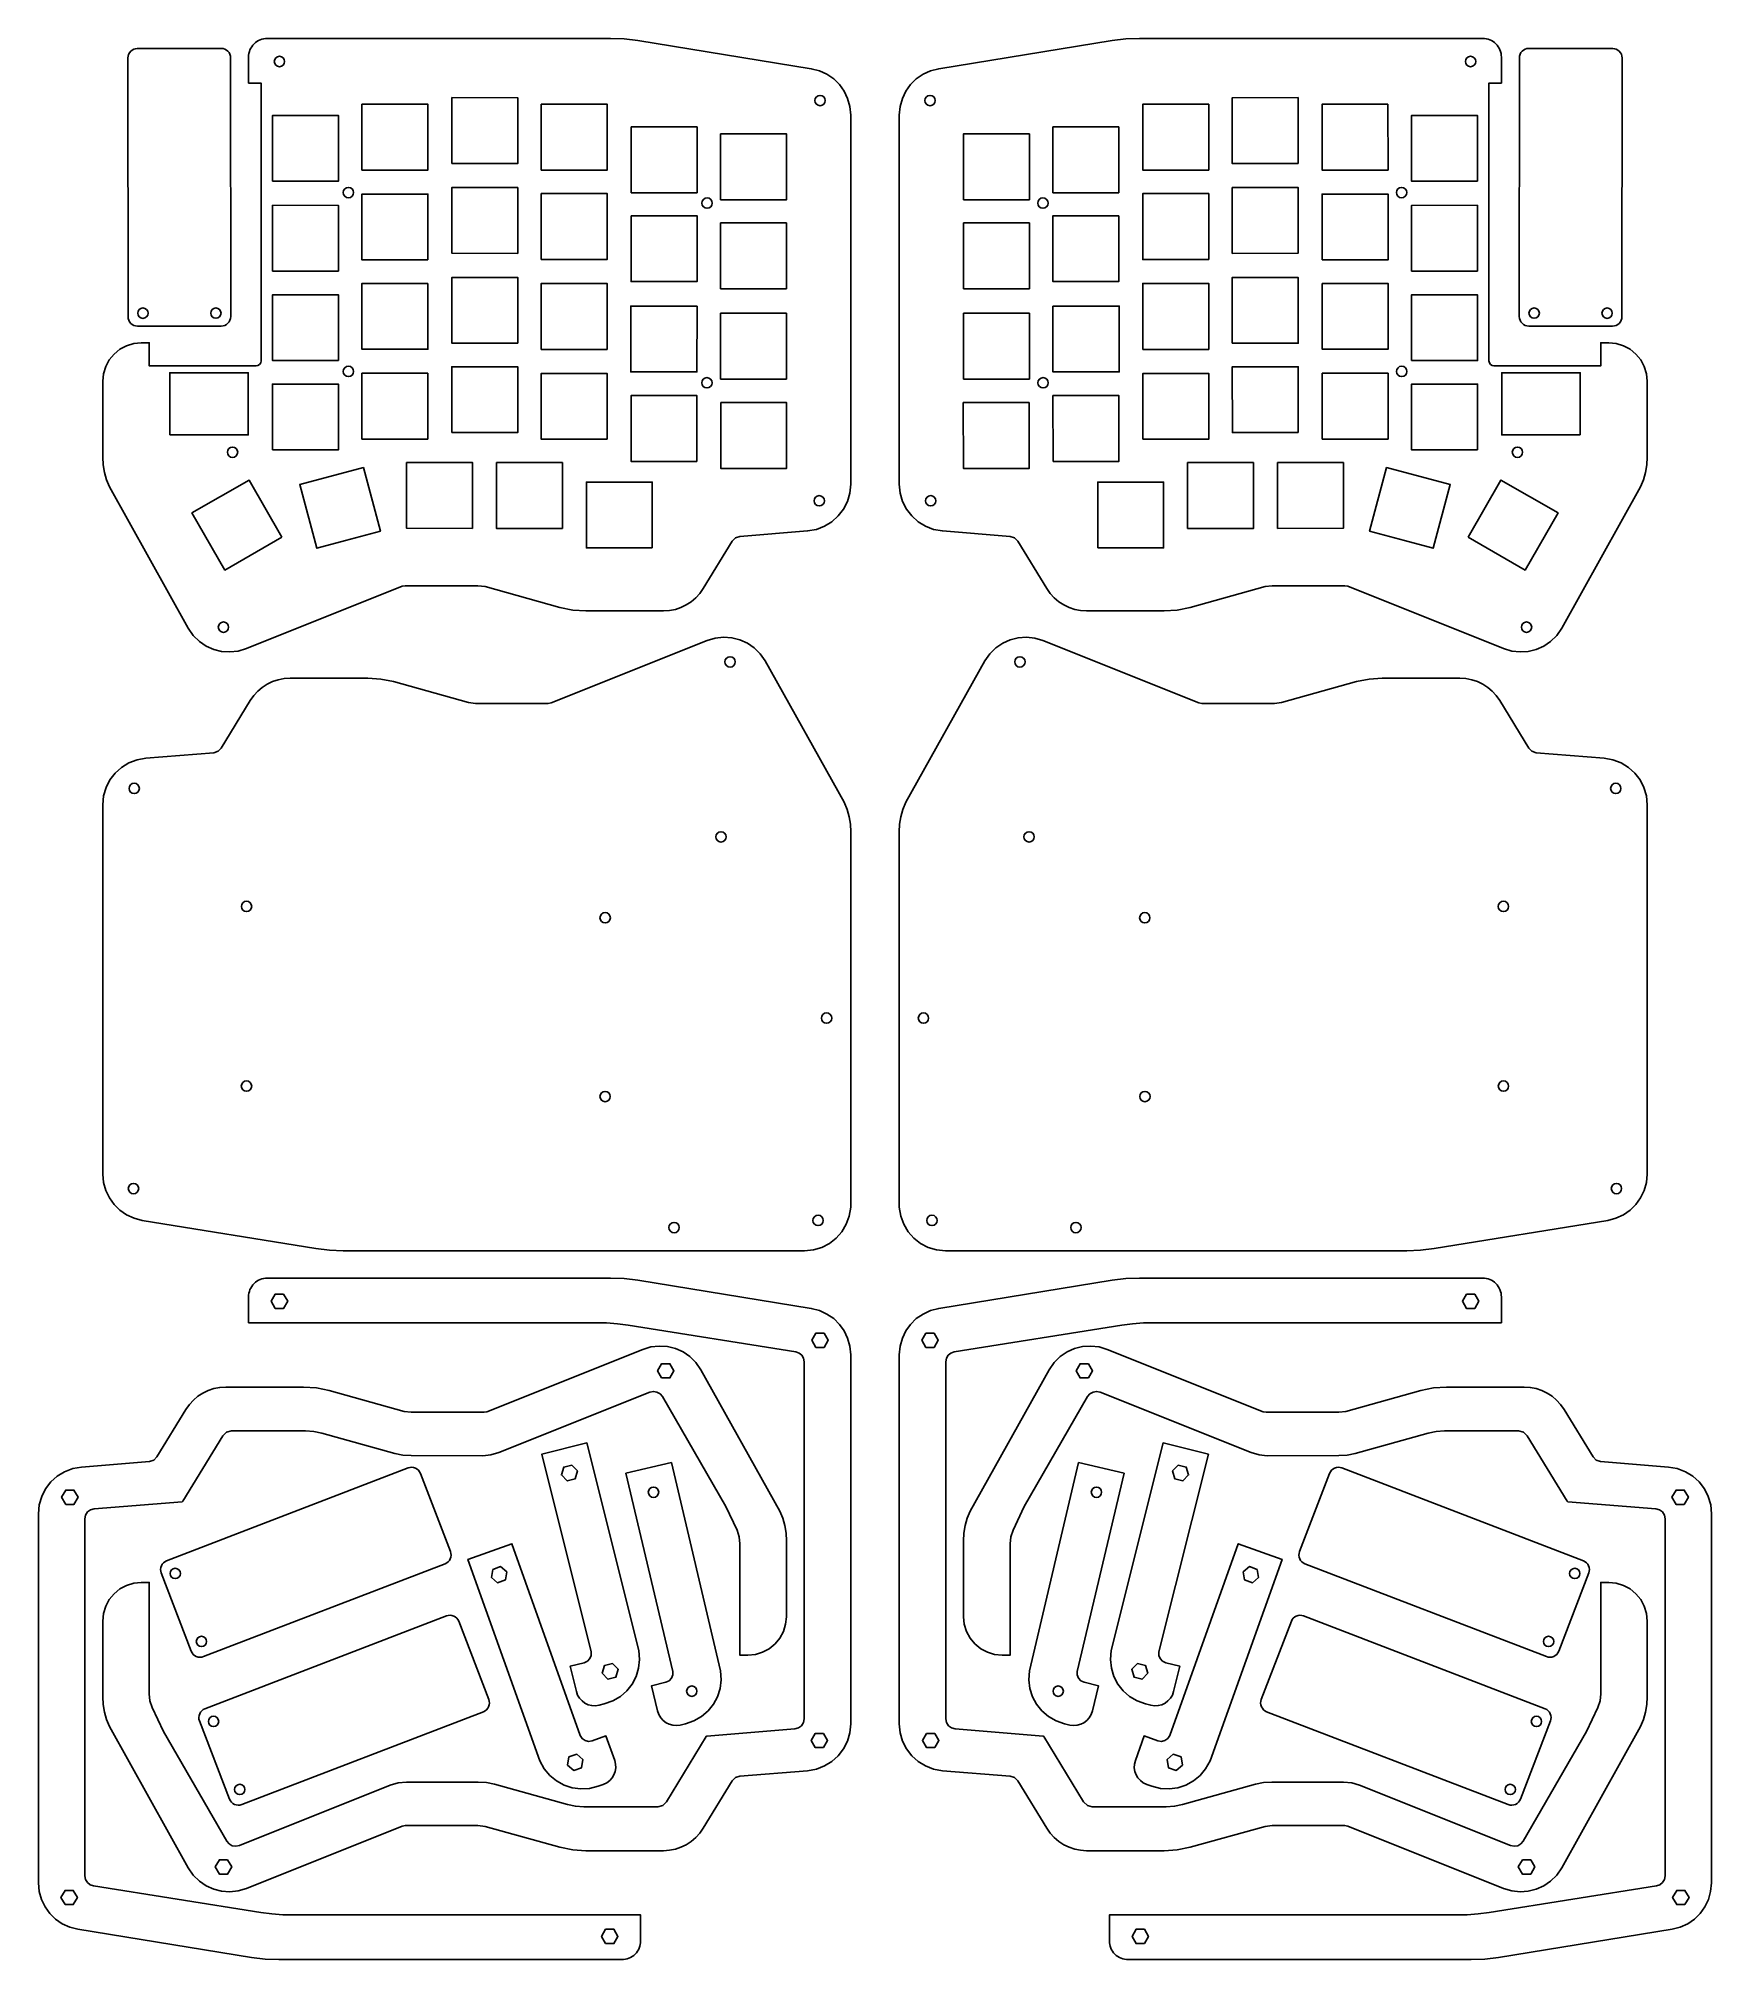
# Model space of a CAD drawing. Header units: millimetres. Extents: x 2069 to 2425, y 1348 to 1756.
import ezdxf

# ---------------------------------------------------------------- set-up
doc = ezdxf.new("R2010")
doc.units = ezdxf.units.MM
doc.layers.add('Ebene 1', color=7, linetype='Continuous')

msp = doc.modelspace()

# ---------------------------------------------------------------- linework, layer by layer
for points in [[(2088.49, 1752.09, -0.414214), (2090.48, 1754.09), (2108.3, 1754.1, -0.414214), (2110.3, 1752.1), (2110.32, 1697.1, -0.414214), (2108.32, 1695.1), (2090.51, 1695.09, -0.414214), (2088.51, 1697.09)], [(2405.96, 1752.09, 0.414214), (2403.96, 1754.09), (2386.14, 1754.1, 0.414214), (2384.14, 1752.1), (2384.12, 1697.1, 0.414214), (2386.12, 1695.1), (2403.93, 1695.09, 0.414214), (2405.94, 1697.09)], [(2148.04, 1452.4, -0.414214), (2150.62, 1451.25), (2157.02, 1434.62, -0.414214), (2155.87, 1432.04), (2104.54, 1412.29, -0.414214), (2101.95, 1413.44), (2095.56, 1430.07, -0.414214), (2096.71, 1432.65)], [(2346.41, 1452.4, 0.414214), (2343.82, 1451.25), (2337.42, 1434.62, 0.414214), (2338.57, 1432.04), (2389.9, 1412.29, 0.414214), (2392.49, 1413.44), (2398.89, 1430.07, 0.414214), (2397.74, 1432.65)], [(2156.17, 1420.95, -0.414214), (2158.76, 1419.81), (2165.15, 1403.18, -0.414214), (2164.01, 1400.59), (2112.67, 1380.84, -0.414214), (2110.09, 1381.99), (2103.69, 1398.62, -0.414214), (2104.84, 1401.2)], [(2338.27, 1420.95, 0.414214), (2335.69, 1419.81), (2329.29, 1403.18, 0.414214), (2330.44, 1400.59), (2381.77, 1380.84, 0.414214), (2384.35, 1381.99), (2390.75, 1398.62, 0.414214), (2389.6, 1401.2)]]:
    msp.add_lwpolyline(points, format="xyb", close=True)
for points in [[(2121.55, 1489.34), (2122.43, 1487.83), (2121.55, 1486.31), (2119.8, 1486.31), (2118.93, 1487.83), (2119.8, 1489.34)], [(2372.89, 1489.34), (2372.02, 1487.83), (2372.89, 1486.31), (2374.64, 1486.31), (2375.52, 1487.83), (2374.64, 1489.34)], [(2236.41, 1481.06), (2237.29, 1479.54), (2236.41, 1478.03), (2234.66, 1478.03), (2233.79, 1479.54), (2234.66, 1481.06)], [(2258.03, 1481.06), (2257.16, 1479.54), (2258.03, 1478.03), (2259.78, 1478.03), (2260.66, 1479.54), (2259.78, 1481.06)], [(2201.88, 1471.52), (2201.01, 1473.04), (2201.88, 1474.55), (2203.63, 1474.55), (2204.51, 1473.04), (2203.63, 1471.52)], [(2292.56, 1471.52), (2293.44, 1473.04), (2292.56, 1474.55), (2290.81, 1474.55), (2289.94, 1473.04), (2290.81, 1471.52)], [(2182.78, 1453.02), (2184, 1451.76), (2183.51, 1450.08), (2181.82, 1449.65), (2180.6, 1450.91), (2181.08, 1452.59)], [(2311.66, 1453.02), (2310.45, 1451.76), (2310.93, 1450.08), (2312.63, 1449.65), (2313.84, 1450.91), (2313.36, 1452.59)], [(2075.27, 1444.66), (2074.4, 1446.18), (2075.27, 1447.69), (2077.02, 1447.69), (2077.9, 1446.18), (2077.02, 1444.66)], [(2419.17, 1444.66), (2420.04, 1446.18), (2419.17, 1447.69), (2417.42, 1447.69), (2416.54, 1446.18), (2417.42, 1444.66)], [(2166.02, 1430.84), (2165.71, 1429.12), (2167.04, 1427.99), (2168.69, 1428.58), (2169, 1430.3), (2167.67, 1431.43)], [(2328.42, 1430.84), (2328.74, 1429.12), (2327.4, 1427.99), (2325.75, 1428.58), (2325.44, 1430.3), (2326.77, 1431.43)], [(2191.45, 1410.86), (2192.66, 1409.6), (2192.18, 1407.92), (2190.49, 1407.5), (2189.27, 1408.76), (2189.75, 1410.44)], [(2303, 1410.86), (2301.78, 1409.6), (2302.26, 1407.92), (2303.96, 1407.5), (2305.17, 1408.76), (2304.69, 1410.44)], [(2236.27, 1395.98), (2237.14, 1394.46), (2236.27, 1392.95), (2234.52, 1392.95), (2233.64, 1394.46), (2234.52, 1395.98)], [(2258.18, 1395.98), (2257.3, 1394.46), (2258.18, 1392.95), (2259.93, 1392.95), (2260.8, 1394.46), (2259.93, 1395.98)], [(2182.19, 1390.96), (2181.88, 1389.24), (2183.21, 1388.1), (2184.86, 1388.69), (2185.17, 1390.41), (2183.84, 1391.55)], [(2312.25, 1390.96), (2312.57, 1389.24), (2311.23, 1388.1), (2309.58, 1388.69), (2309.27, 1390.41), (2310.6, 1391.55)], [(2109.66, 1369.12), (2110.53, 1367.6), (2109.66, 1366.08), (2107.91, 1366.08), (2107.03, 1367.6), (2107.91, 1369.12)], [(2384.79, 1369.12), (2383.91, 1367.6), (2384.79, 1366.08), (2386.54, 1366.08), (2387.41, 1367.6), (2386.54, 1369.12)], [(2075.13, 1359.58), (2074.25, 1361.1), (2075.13, 1362.61), (2076.88, 1362.61), (2077.75, 1361.1), (2076.88, 1359.58)], [(2419.31, 1359.58), (2420.19, 1361.1), (2419.31, 1362.61), (2417.56, 1362.61), (2416.69, 1361.1), (2417.56, 1359.58)], [(2189.99, 1351.29), (2189.11, 1352.81), (2189.99, 1354.33), (2191.74, 1354.33), (2192.61, 1352.81), (2191.74, 1351.29)], [(2304.45, 1351.29), (2305.33, 1352.81), (2304.45, 1354.33), (2302.7, 1354.33), (2301.83, 1352.81), (2302.7, 1351.29)]]:
    msp.add_lwpolyline(points, close=True)
for points in [[(2197.03, 1413.59), (2197.18, 1411.69), (2196.99, 1409.83), (2196.45, 1408.08), (2195.61, 1406.47), (2194.49, 1405.03), (2193.12, 1403.82), (2191.52, 1402.87), (2189.71, 1402.23), (2188.62, 1401.96, -0.4141), (2183.77, 1404.87), (2182.43, 1410.23), (2182.43, 1410.23), (2185.43, 1410.98), (2186.13, 1411.31), (2186.64, 1411.86), (2186.91, 1412.56), (2186.9, 1413.34), (2176.4, 1455.31), (2186, 1457.71), (2197.03, 1413.59)], [(2297.41, 1413.59), (2297.26, 1411.69), (2297.46, 1409.83), (2297.99, 1408.08), (2298.83, 1406.47), (2299.95, 1405.03), (2301.33, 1403.82), (2302.93, 1402.87), (2304.73, 1402.23), (2305.83, 1401.96, 0.4141), (2310.68, 1404.87), (2312.02, 1410.23), (2312.02, 1410.23), (2309.01, 1410.98), (2308.31, 1411.31), (2307.8, 1411.86), (2307.53, 1412.56), (2307.54, 1413.34), (2318.05, 1455.31), (2308.44, 1457.71), (2297.41, 1413.59)], [(2214.41, 1409.29), (2214.54, 1407.38), (2214.32, 1405.53), (2213.76, 1403.78), (2212.9, 1402.18), (2211.76, 1400.76), (2210.37, 1399.57), (2208.76, 1398.64), (2206.95, 1398.02), (2205.85, 1397.76, -0.4141), (2201.04, 1400.74), (2199.76, 1406.11), (2199.76, 1406.11), (2202.78, 1406.83), (2203.48, 1407.15), (2204, 1407.69), (2204.28, 1408.39), (2204.28, 1409.16), (2194.31, 1451.27), (2203.95, 1453.55), (2214.41, 1409.29)], [(2280.04, 1409.29), (2279.91, 1407.38), (2280.13, 1405.53), (2280.68, 1403.78), (2281.54, 1402.18), (2282.68, 1400.76), (2284.07, 1399.57), (2285.69, 1398.64), (2287.5, 1398.02), (2288.59, 1397.76, 0.4141), (2293.41, 1400.74), (2294.68, 1406.11), (2294.68, 1406.11), (2291.67, 1406.83), (2290.96, 1407.15), (2290.44, 1407.69), (2290.16, 1408.39), (2290.17, 1409.16), (2300.13, 1451.27), (2290.49, 1453.55), (2280.04, 1409.29)], [(2176.03, 1390.13), (2176.96, 1388.46), (2178.16, 1387.03), (2179.57, 1385.87), (2181.16, 1384.99), (2182.89, 1384.42), (2184.71, 1384.17), (2186.57, 1384.27), (2188.42, 1384.74), (2189.49, 1385.12, 0.4141), (2191.91, 1390.23), (2190.05, 1395.43), (2190.05, 1395.43), (2187.13, 1394.39), (2186.37, 1394.28), (2185.64, 1394.45), (2185.02, 1394.89), (2184.6, 1395.54), (2170.06, 1436.29), (2160.73, 1432.96), (2176.03, 1390.13)], [(2318.41, 1390.13), (2317.48, 1388.46), (2316.29, 1387.03), (2314.87, 1385.87), (2313.28, 1384.99), (2311.55, 1384.42), (2309.73, 1384.17), (2307.88, 1384.27), (2306.02, 1384.74), (2304.96, 1385.12, -0.4141), (2302.54, 1390.23), (2304.39, 1395.43), (2304.39, 1395.43), (2307.31, 1394.39), (2308.08, 1394.28), (2308.81, 1394.45), (2309.42, 1394.89), (2309.84, 1395.54), (2324.39, 1436.29), (2333.71, 1432.96), (2318.41, 1390.13)]]:
    msp.add_lwpolyline(points, format="xyb")
for centre in [(2120.68, 1751.33), (2373.77, 1751.33), (2235.54, 1743.04), (2258.91, 1743.04), (2135.33, 1723.47), (2359.11, 1723.47), (2211.53, 1721.24), (2282.91, 1721.24), (2091.67, 1697.84), (2107.17, 1697.85), (2387.28, 1697.85), (2402.78, 1697.84), (2135.32, 1685.47), (2359.13, 1685.47), (2211.52, 1683.04), (2282.93, 1683.04), (2110.71, 1668.28), (2383.73, 1668.28), (2235.39, 1657.96), (2235.39, 1657.96), (2259.05, 1657.96), (2259.05, 1657.96), (2108.78, 1631.1), (2385.66, 1631.1), (2216.42, 1623.71), (2278.02, 1623.71), (2089.82, 1596.84), (2404.63, 1596.84), (2214.5, 1586.53), (2279.95, 1586.53), (2113.69, 1571.76), (2380.75, 1571.76), (2189.89, 1569.34), (2304.55, 1569.34), (2236.93, 1548.01), (2236.93, 1548.01), (2257.52, 1548.01), (2257.52, 1548.01), (2113.68, 1533.56), (2189.88, 1531.34), (2304.57, 1531.34), (2380.76, 1533.56), (2089.67, 1511.77), (2404.77, 1511.77), (2204.53, 1503.48), (2235.12, 1505.01), (2259.33, 1505.01), (2289.91, 1503.48), (2200.16, 1447.22), (2294.28, 1447.22), (2098.54, 1429.97), (2395.9, 1429.97), (2104.11, 1415.51), (2390.34, 1415.51), (2208.29, 1404.95), (2286.15, 1404.95), (2106.67, 1398.53), (2387.77, 1398.53), (2112.24, 1384.06), (2382.2, 1384.06)]:
    msp.add_circle(centre, 1.1)
at = {"layer": 'Ebene 1'}
for points in [[(2101.29, 1630.87), (2102.36, 1629.35), (2103.66, 1628.08), (2105.11, 1627.09), (2106.71, 1626.38), (2108.4, 1625.95), (2110.15, 1625.83), (2111.92, 1626.02), (2113.67, 1626.54), (2146.78, 1639.79), (2147.43, 1639.92), (2162.85, 1639.92), (2164.36, 1639.71), (2180.29, 1635.29), (2183, 1634.73), (2185.76, 1634.54), (2202.27, 1634.54), (2203.55, 1634.63), (2204.8, 1634.87), (2205.99, 1635.27), (2207.13, 1635.82), (2208.18, 1636.5), (2209.14, 1637.32), (2210, 1638.25), (2210.74, 1639.31), (2216.89, 1649.41), (2217.57, 1650.09), (2218.48, 1650.39), (2232.9, 1651.55), (2234.78, 1651.88), (2236.52, 1652.55), (2238.08, 1653.51), (2239.43, 1654.73), (2240.54, 1656.17), (2241.37, 1657.8), (2241.89, 1659.59), (2242.07, 1661.49), (2242.07, 1739.96), (2241.88, 1741.75), (2241.41, 1743.45), (2240.67, 1745.01), (2239.67, 1746.42), (2238.44, 1747.63), (2237.02, 1748.61), (2235.42, 1749.35), (2233.68, 1749.79), (2196.81, 1755.78), (2193.91, 1756.13), (2190.99, 1756.24), (2118.12, 1756.24, 0.418095), (2114.12, 1752.26), (2114.12, 1746.75), (2116.79, 1746.75), (2116.79, 1745.75), (2116.79, 1744.52), (2116.77, 1687.71), (2116.69, 1687.29), (2116.45, 1686.95), (2116.11, 1686.71), (2115.69, 1686.63), (2095.18, 1686.64), (2093.02, 1686.64), (2093.02, 1691.55), (2091.36, 1691.55), (2091.33, 1691.55), (2089.73, 1691.39), (2088.2, 1690.92), (2086.79, 1690.17), (2085.54, 1689.15), (2084.52, 1687.9), (2083.76, 1686.49), (2083.3, 1684.96), (2083.14, 1683.36), (2083.14, 1667.22), (2083.22, 1665.6), (2083.49, 1664), (2083.93, 1662.44), (2084.54, 1660.94)], [(2393.15, 1630.87), (2392.08, 1629.35), (2390.78, 1628.08), (2389.33, 1627.09), (2387.74, 1626.38), (2386.04, 1625.95), (2384.29, 1625.83), (2382.52, 1626.02), (2380.77, 1626.54), (2347.67, 1639.79), (2347.01, 1639.92), (2331.59, 1639.92), (2330.09, 1639.71), (2314.16, 1635.29), (2311.45, 1634.73), (2308.69, 1634.54), (2292.18, 1634.54), (2290.89, 1634.63), (2289.65, 1634.87), (2288.45, 1635.27), (2287.32, 1635.82), (2286.26, 1636.5), (2285.3, 1637.32), (2284.44, 1638.25), (2283.7, 1639.31), (2277.55, 1649.41), (2276.88, 1650.09), (2275.97, 1650.39), (2261.55, 1651.55), (2259.66, 1651.88), (2257.93, 1652.55), (2256.37, 1653.51), (2255.02, 1654.73), (2253.91, 1656.17), (2253.08, 1657.8), (2252.55, 1659.59), (2252.37, 1661.49), (2252.37, 1739.96), (2252.56, 1741.75), (2253.03, 1743.45), (2253.78, 1745.01), (2254.78, 1746.42), (2256, 1747.63), (2257.43, 1748.61), (2259.02, 1749.35), (2260.77, 1749.79), (2297.63, 1755.78), (2300.53, 1756.13), (2303.45, 1756.24), (2376.32, 1756.24, -0.418095), (2380.32, 1752.26), (2380.32, 1746.75), (2377.65, 1746.75), (2377.65, 1745.75), (2377.65, 1744.52), (2377.67, 1687.71), (2377.76, 1687.29), (2377.99, 1686.95), (2378.34, 1686.71), (2378.75, 1686.63), (2399.27, 1686.64), (2401.42, 1686.64), (2401.42, 1691.55), (2403.08, 1691.55), (2403.11, 1691.55), (2404.72, 1691.39), (2406.25, 1690.92), (2407.66, 1690.17), (2408.9, 1689.15), (2409.93, 1687.9), (2410.68, 1686.49), (2411.15, 1684.96), (2411.31, 1683.36), (2411.31, 1667.22), (2411.22, 1665.6), (2410.96, 1664), (2410.52, 1662.44), (2409.9, 1660.94)]]:
    msp.add_lwpolyline(points, format="xyb", close=True, dxfattribs=at)
for points in [[(2157.32, 1729.65), (2157.32, 1743.65), (2171.32, 1743.64), (2171.32, 1729.64)], [(2337.12, 1729.65), (2337.12, 1743.65), (2323.12, 1743.64), (2323.13, 1729.64)], [(2119.22, 1725.87), (2119.22, 1739.87), (2133.22, 1739.87), (2133.22, 1725.87)], [(2138.22, 1742.26), (2152.22, 1742.26), (2152.22, 1728.26), (2138.22, 1728.26)], [(2176.32, 1728.25), (2176.32, 1742.25), (2190.32, 1742.25), (2190.32, 1728.25)], [(2318.13, 1728.25), (2318.12, 1742.25), (2304.12, 1742.25), (2304.12, 1728.25)], [(2356.22, 1742.26), (2342.22, 1742.26), (2342.23, 1728.26), (2356.23, 1728.26)], [(2375.22, 1725.87), (2375.22, 1739.87), (2361.22, 1739.87), (2361.23, 1725.87)], [(2195.42, 1723.44), (2195.42, 1737.44), (2209.42, 1737.44), (2209.42, 1723.44)], [(2214.42, 1721.93), (2214.42, 1735.94), (2228.42, 1735.93), (2228.42, 1721.93)], [(2280.03, 1721.93), (2280.02, 1735.94), (2266.02, 1735.93), (2266.03, 1721.93)], [(2299.03, 1723.44), (2299.02, 1737.44), (2285.02, 1737.44), (2285.03, 1723.44)], [(2171.31, 1710.55), (2157.31, 1710.56), (2157.32, 1724.56), (2171.32, 1724.55)], [(2176.31, 1709.25), (2176.32, 1723.25), (2190.32, 1723.24), (2190.31, 1709.24)], [(2318.13, 1709.25), (2318.13, 1723.25), (2304.13, 1723.24), (2304.13, 1709.24)], [(2323.13, 1710.55), (2337.13, 1710.56), (2337.13, 1724.56), (2323.13, 1724.55)], [(2133.21, 1706.76), (2119.21, 1706.77), (2119.22, 1720.77), (2133.21, 1720.76)], [(2152.21, 1709.16), (2138.21, 1709.16), (2138.22, 1723.16), (2152.22, 1723.16)], [(2342.23, 1709.16), (2356.23, 1709.16), (2356.23, 1723.16), (2342.23, 1723.16)], [(2361.23, 1706.76), (2375.23, 1706.77), (2375.23, 1720.77), (2361.23, 1720.76)], [(2195.42, 1718.54), (2209.41, 1718.54), (2209.41, 1704.54), (2195.41, 1704.54)], [(2228.41, 1703.03), (2214.41, 1703.04), (2214.41, 1717.03), (2228.41, 1717.03)], [(2266.03, 1703.03), (2280.03, 1703.04), (2280.03, 1717.03), (2266.03, 1717.03)], [(2299.03, 1718.54), (2285.03, 1718.54), (2285.03, 1704.54), (2299.03, 1704.54)], [(2152.21, 1704.16), (2152.21, 1690.16), (2138.21, 1690.16), (2138.21, 1704.16)], [(2171.3, 1691.45), (2157.31, 1691.46), (2157.31, 1705.45), (2171.31, 1705.45)], [(2176.3, 1690.15), (2176.31, 1704.15), (2190.31, 1704.15), (2190.31, 1690.15)], [(2318.14, 1690.15), (2318.13, 1704.15), (2304.13, 1704.15), (2304.14, 1690.15)], [(2323.14, 1691.45), (2337.14, 1691.46), (2337.13, 1705.45), (2323.13, 1705.45)], [(2342.23, 1704.16), (2342.24, 1690.16), (2356.24, 1690.16), (2356.23, 1704.16)], [(2133.2, 1687.77), (2119.21, 1687.77), (2119.21, 1701.77), (2133.21, 1701.77)], [(2209.41, 1699.34), (2209.4, 1685.34), (2195.31, 1685.34), (2195.32, 1699.34)], [(2285.04, 1699.34), (2285.04, 1685.34), (2299.13, 1685.34), (2299.13, 1699.34)], [(2361.24, 1687.77), (2375.24, 1687.77), (2375.23, 1701.77), (2361.24, 1701.77)], [(2214.41, 1697.84), (2228.41, 1697.83), (2228.4, 1683.83), (2214.4, 1683.83)], [(2280.04, 1697.84), (2266.04, 1697.83), (2266.04, 1683.83), (2280.04, 1683.83)], [(2157.3, 1672.46), (2157.3, 1686.46), (2171.3, 1686.45), (2171.3, 1672.45)], [(2337.14, 1672.46), (2337.14, 1686.46), (2323.14, 1686.45), (2323.15, 1672.45)], [(2097.36, 1671.99), (2097.37, 1685.18), (2114.06, 1685.18), (2114.06, 1671.98)], [(2119.2, 1668.77), (2119.2, 1682.77), (2133.2, 1682.76), (2133.2, 1668.77)], [(2138.2, 1671.06), (2138.2, 1685.06), (2152.2, 1685.06), (2152.2, 1671.06)], [(2190.3, 1671.04), (2176.3, 1671.05), (2176.3, 1685.05), (2190.3, 1685.05)], [(2304.14, 1671.04), (2318.15, 1671.05), (2318.14, 1685.05), (2304.14, 1685.05)], [(2356.25, 1671.06), (2356.24, 1685.06), (2342.24, 1685.06), (2342.25, 1671.06)], [(2375.24, 1668.77), (2375.24, 1682.77), (2361.24, 1682.76), (2361.25, 1668.77)], [(2397.08, 1671.99), (2397.08, 1685.18), (2380.38, 1685.18), (2380.38, 1671.98)], [(2209.4, 1666.34), (2195.4, 1666.34), (2195.4, 1680.34), (2209.4, 1680.34)], [(2214.45, 1678.84), (2228.45, 1678.83), (2228.44, 1664.83), (2214.45, 1664.84)], [(2279.99, 1678.84), (2265.99, 1678.83), (2266, 1664.83), (2280, 1664.84)], [(2285.05, 1666.34), (2299.05, 1666.34), (2299.04, 1680.34), (2285.04, 1680.34)], [(2147.7, 1666.11), (2161.7, 1666.1), (2161.69, 1652.1), (2147.69, 1652.11)], [(2166.8, 1666.1), (2180.8, 1666.1), (2180.79, 1652.1), (2166.79, 1652.1)], [(2327.65, 1666.1), (2313.65, 1666.1), (2313.65, 1652.1), (2327.65, 1652.1)], [(2346.75, 1666.11), (2332.75, 1666.1), (2332.75, 1652.1), (2346.75, 1652.11)], [(2121.21, 1650.24), (2109.08, 1643.24), (2102.09, 1655.37), (2114.22, 1662.36)], [(2134.72, 1649.51), (2128.62, 1647.87), (2125, 1661.4), (2138.53, 1665.02), (2142.14, 1651.49)], [(2199.89, 1647.94), (2185.89, 1647.95), (2185.89, 1661.94), (2199.89, 1661.94)], [(2294.55, 1647.94), (2308.55, 1647.95), (2308.55, 1661.94), (2294.55, 1661.94)], [(2359.73, 1649.51), (2365.82, 1647.87), (2369.44, 1661.4), (2355.92, 1665.02), (2352.3, 1651.49)], [(2373.23, 1650.24), (2385.36, 1643.24), (2392.35, 1655.37), (2380.23, 1662.36)], [(2235.9, 1499.28), (2237.53, 1500.13), (2238.97, 1501.25), (2240.17, 1502.61), (2241.11, 1504.18), (2241.75, 1505.93), (2242.07, 1507.82), (2242.07, 1587.58), (2242.07, 1587.58), (2241.99, 1589.21), (2241.72, 1590.8), (2241.28, 1592.36), (2240.67, 1593.87), (2223.91, 1623.94), (2222.84, 1625.46), (2221.55, 1626.73), (2220.1, 1627.72), (2218.5, 1628.43), (2216.81, 1628.85), (2215.06, 1628.98), (2213.29, 1628.79), (2211.54, 1628.27), (2178.43, 1615.01), (2177.77, 1614.89), (2162.36, 1614.89), (2160.85, 1615.09), (2144.92, 1619.52), (2142.21, 1620.08), (2139.45, 1620.26), (2122.94, 1620.26), (2121.66, 1620.18), (2120.41, 1619.93), (2119.21, 1619.53), (2118.08, 1618.99), (2117.03, 1618.31), (2116.07, 1617.49), (2115.21, 1616.55), (2114.47, 1615.5), (2108.32, 1605.4), (2107.64, 1604.72), (2106.73, 1604.42), (2092.31, 1603.26), (2090.43, 1602.93), (2088.69, 1602.26), (2087.13, 1601.3), (2085.78, 1600.08), (2084.67, 1598.64), (2083.84, 1597), (2083.32, 1595.22), (2083.14, 1593.32), (2083.14, 1593.32), (2083.14, 1514.85), (2083.33, 1513.05), (2083.8, 1511.36), (2084.54, 1509.79), (2085.54, 1508.39), (2086.77, 1507.18), (2088.19, 1506.19), (2089.79, 1505.46), (2091.53, 1505.01), (2128.4, 1499.03), (2131.29, 1498.68), (2134.21, 1498.57), (2207.08, 1498.57), (2232.21, 1498.57), (2234.12, 1498.75)], [(2258.54, 1499.28), (2256.91, 1500.13), (2255.48, 1501.25), (2254.27, 1502.61), (2253.33, 1504.18), (2252.69, 1505.93), (2252.38, 1507.82), (2252.37, 1587.58), (2252.37, 1587.58), (2252.46, 1589.21), (2252.72, 1590.8), (2253.16, 1592.36), (2253.78, 1593.87), (2270.53, 1623.94), (2271.6, 1625.46), (2272.9, 1626.73), (2274.35, 1627.72), (2275.94, 1628.43), (2277.63, 1628.85), (2279.39, 1628.98), (2281.16, 1628.79), (2282.91, 1628.27), (2316.01, 1615.01), (2316.67, 1614.89), (2332.09, 1614.89), (2333.59, 1615.09), (2349.52, 1619.52), (2352.23, 1620.08), (2354.99, 1620.26), (2371.5, 1620.26), (2372.79, 1620.18), (2374.03, 1619.93), (2375.23, 1619.53), (2376.36, 1618.99), (2377.42, 1618.31), (2378.38, 1617.49), (2379.24, 1616.55), (2379.97, 1615.5), (2386.13, 1605.4), (2386.8, 1604.72), (2387.71, 1604.42), (2402.13, 1603.26), (2404.02, 1602.93), (2405.75, 1602.26), (2407.31, 1601.3), (2408.66, 1600.08), (2409.77, 1598.64), (2410.6, 1597), (2411.12, 1595.22), (2411.31, 1593.32), (2411.31, 1593.32), (2411.31, 1514.85), (2411.12, 1513.05), (2410.65, 1511.36), (2409.9, 1509.79), (2408.9, 1508.39), (2407.68, 1507.18), (2406.25, 1506.19), (2404.65, 1505.46), (2402.91, 1505.01), (2366.05, 1499.03), (2363.15, 1498.68), (2360.23, 1498.57), (2287.36, 1498.57), (2262.23, 1498.57), (2260.32, 1498.75)]]:
    msp.add_lwpolyline(points, close=True, dxfattribs=at)
for points in [[(2101.29, 1367.37), (2102.36, 1365.85), (2103.66, 1364.58), (2105.11, 1363.59), (2106.71, 1362.88), (2108.4, 1362.45), (2110.15, 1362.33), (2111.92, 1362.52), (2113.67, 1363.04), (2146.78, 1376.29), (2147.43, 1376.42), (2162.85, 1376.42), (2164.36, 1376.21), (2180.29, 1371.79), (2183, 1371.23), (2185.76, 1371.04), (2202.27, 1371.04), (2203.55, 1371.13), (2204.8, 1371.37), (2205.99, 1371.77), (2207.13, 1372.32), (2208.18, 1373), (2209.14, 1373.82), (2210, 1374.75), (2210.74, 1375.81), (2216.89, 1385.91), (2217.57, 1386.59), (2218.48, 1386.89), (2232.9, 1388.05), (2234.78, 1388.38), (2236.52, 1389.05), (2238.08, 1390.01), (2239.43, 1391.23), (2240.54, 1392.67), (2241.37, 1394.3), (2241.89, 1396.09), (2242.07, 1397.99), (2242.07, 1397.99), (2242.07, 1476.46), (2241.88, 1478.25), (2241.41, 1479.95), (2240.67, 1481.51), (2239.67, 1482.92), (2238.44, 1484.13), (2237.02, 1485.11), (2235.42, 1485.85), (2233.68, 1486.29), (2196.81, 1492.28), (2193.91, 1492.63), (2190.99, 1492.74), (2118.12, 1492.74, 0.418095), (2114.12, 1488.76), (2114.12, 1483.25), (2190.16, 1483.25), (2192.48, 1483.05), (2194.79, 1482.76), (2230.37, 1477.08), (2231.09, 1476.82), (2231.66, 1476.35), (2232.04, 1475.71), (2232.18, 1474.95), (2232.19, 1399.06), (2232.04, 1398.27), (2231.62, 1397.6), (2230.99, 1397.13), (2230.21, 1396.92), (2211.5, 1395.42), (2211.38, 1395.34), (2202.89, 1381.41), (2202.11, 1380.65), (2201.05, 1380.38), (2185.33, 1380.38), (2183.58, 1380.5), (2181.86, 1380.85), (2166.37, 1385.16), (2164.65, 1385.51), (2162.89, 1385.63), (2147.67, 1385.64), (2145.93, 1385.47), (2144.24, 1384.97), (2112.16, 1372.14), (2111.4, 1371.99), (2110.66, 1372.1), (2110, 1372.47), (2109.5, 1373.06), (2096.03, 1396.41), (2093.64, 1401.47), (2093.16, 1402.89), (2093.02, 1404.38), (2093.02, 1428.05), (2091.33, 1428.05), (2089.73, 1427.89), (2088.2, 1427.42), (2086.79, 1426.67), (2085.54, 1425.65), (2084.52, 1424.4), (2083.76, 1422.99), (2083.3, 1421.46), (2083.14, 1419.86), (2083.14, 1403.72), (2083.22, 1402.1), (2083.49, 1400.5), (2083.93, 1398.94), (2084.54, 1397.44), (2101.29, 1367.37)], [(2393.15, 1367.37), (2392.08, 1365.85), (2390.78, 1364.58), (2389.33, 1363.59), (2387.74, 1362.88), (2386.04, 1362.45), (2384.29, 1362.33), (2382.52, 1362.52), (2380.77, 1363.04), (2347.67, 1376.29), (2347.01, 1376.42), (2331.59, 1376.42), (2330.09, 1376.21), (2314.16, 1371.79), (2311.45, 1371.23), (2308.69, 1371.04), (2292.18, 1371.04), (2290.89, 1371.13), (2289.65, 1371.37), (2288.45, 1371.77), (2287.32, 1372.32), (2286.26, 1373), (2285.3, 1373.82), (2284.44, 1374.75), (2283.7, 1375.81), (2277.55, 1385.91), (2276.88, 1386.59), (2275.97, 1386.89), (2261.55, 1388.05), (2259.66, 1388.38), (2257.93, 1389.05), (2256.37, 1390.01), (2255.02, 1391.23), (2253.91, 1392.67), (2253.08, 1394.3), (2252.55, 1396.09), (2252.37, 1397.99), (2252.37, 1397.99), (2252.37, 1476.46), (2252.56, 1478.25), (2253.03, 1479.95), (2253.78, 1481.51), (2254.78, 1482.92), (2256, 1484.13), (2257.43, 1485.11), (2259.02, 1485.85), (2260.77, 1486.29), (2297.63, 1492.28), (2300.53, 1492.63), (2303.45, 1492.74), (2376.32, 1492.74, -0.418095), (2380.32, 1488.76), (2380.32, 1483.25), (2304.28, 1483.25), (2301.96, 1483.05), (2299.65, 1482.76), (2264.07, 1477.08), (2263.35, 1476.82), (2262.78, 1476.35), (2262.4, 1475.71), (2262.27, 1474.95), (2262.25, 1399.06), (2262.4, 1398.27), (2262.82, 1397.6), (2263.45, 1397.13), (2264.23, 1396.92), (2282.95, 1395.42), (2283.06, 1395.34), (2291.55, 1381.41), (2292.34, 1380.65), (2293.39, 1380.38), (2309.11, 1380.38), (2310.86, 1380.5), (2312.58, 1380.85), (2328.07, 1385.16), (2329.79, 1385.51), (2331.55, 1385.63), (2346.77, 1385.64), (2348.52, 1385.47), (2350.2, 1384.97), (2382.28, 1372.14), (2383.04, 1371.99), (2383.78, 1372.1), (2384.44, 1372.47), (2384.94, 1373.06), (2398.41, 1396.41), (2400.8, 1401.47), (2401.28, 1402.89), (2401.42, 1404.38), (2401.42, 1428.05), (2403.11, 1428.05), (2404.72, 1427.89), (2406.25, 1427.42), (2407.66, 1426.67), (2408.9, 1425.65), (2409.93, 1424.4), (2410.68, 1422.99), (2411.15, 1421.46), (2411.31, 1419.86), (2411.31, 1403.72), (2411.22, 1402.1), (2410.96, 1400.5), (2410.52, 1398.94), (2409.9, 1397.44), (2393.15, 1367.37)], [(2210.25, 1473.27), (2209.18, 1474.79), (2207.88, 1476.06), (2206.43, 1477.05), (2204.83, 1477.76), (2203.14, 1478.19), (2201.39, 1478.31), (2199.62, 1478.12), (2197.87, 1477.6), (2164.76, 1464.35), (2164.11, 1464.22), (2148.69, 1464.22), (2147.18, 1464.42), (2131.25, 1468.85), (2128.54, 1469.41), (2125.78, 1469.59), (2109.27, 1469.59), (2107.99, 1469.51), (2106.74, 1469.27), (2105.55, 1468.87), (2104.41, 1468.32), (2103.36, 1467.64), (2102.4, 1466.82), (2101.54, 1465.88), (2100.8, 1464.83), (2094.65, 1454.73), (2093.97, 1454.05), (2093.06, 1453.75), (2078.64, 1452.59), (2076.76, 1452.26), (2075.02, 1451.59), (2073.46, 1450.63), (2072.11, 1449.41), (2071, 1447.97), (2070.17, 1446.34), (2069.65, 1444.55), (2069.47, 1442.65), (2069.47, 1442.65), (2069.47, 1364.18), (2069.66, 1362.38), (2070.13, 1360.69), (2070.87, 1359.13), (2071.87, 1357.72), (2073.1, 1356.51), (2074.52, 1355.52), (2076.12, 1354.79), (2077.86, 1354.34), (2114.73, 1348.36), (2117.63, 1348.01), (2120.55, 1347.9), (2193.42, 1347.9, 0.418095), (2197.42, 1351.88), (2197.42, 1357.38), (2121.38, 1357.39), (2119.06, 1357.59), (2116.75, 1357.88), (2081.17, 1363.56), (2080.45, 1363.82), (2079.88, 1364.29), (2079.5, 1364.93), (2079.36, 1365.68), (2079.35, 1441.58), (2079.5, 1442.37), (2079.92, 1443.04), (2080.55, 1443.51), (2081.33, 1443.72), (2100.04, 1445.22), (2100.16, 1445.3), (2108.65, 1459.23), (2109.43, 1459.99), (2110.49, 1460.26), (2126.21, 1460.26), (2127.96, 1460.14), (2129.68, 1459.79), (2145.17, 1455.48), (2146.89, 1455.13), (2148.65, 1455.01), (2163.87, 1455), (2165.61, 1455.17), (2167.3, 1455.66), (2199.38, 1468.5), (2200.14, 1468.65), (2200.88, 1468.53), (2201.54, 1468.17), (2202.04, 1467.58), (2215.51, 1444.23), (2217.9, 1439.17), (2218.38, 1437.75), (2218.52, 1436.26), (2218.52, 1412.59), (2220.21, 1412.59), (2221.81, 1412.75), (2223.34, 1413.21), (2224.75, 1413.97), (2226, 1414.99), (2227.02, 1416.24), (2227.78, 1417.65), (2228.24, 1419.18), (2228.4, 1420.78), (2228.4, 1436.91), (2228.32, 1438.54), (2228.05, 1440.14), (2227.61, 1441.7), (2227, 1443.2), (2210.25, 1473.27)], [(2284.2, 1473.27), (2285.27, 1474.79), (2286.56, 1476.06), (2288.02, 1477.05), (2289.61, 1477.76), (2291.3, 1478.19), (2293.05, 1478.31), (2294.83, 1478.12), (2296.58, 1477.6), (2329.68, 1464.35), (2330.34, 1464.22), (2345.75, 1464.22), (2347.26, 1464.42), (2363.19, 1468.85), (2365.9, 1469.41), (2368.66, 1469.59), (2385.17, 1469.59), (2386.45, 1469.51), (2387.7, 1469.27), (2388.9, 1468.87), (2390.03, 1468.32), (2391.08, 1467.64), (2392.05, 1466.82), (2392.9, 1465.88), (2393.64, 1464.83), (2399.79, 1454.73), (2400.47, 1454.05), (2401.38, 1453.75), (2415.8, 1452.59), (2417.68, 1452.26), (2419.42, 1451.59), (2420.98, 1450.63), (2422.33, 1449.41), (2423.44, 1447.97), (2424.27, 1446.34), (2424.79, 1444.55), (2424.97, 1442.65), (2424.97, 1442.65), (2424.97, 1364.18), (2424.78, 1362.38), (2424.32, 1360.69), (2423.57, 1359.13), (2422.57, 1357.72), (2421.35, 1356.51), (2419.92, 1355.52), (2418.32, 1354.79), (2416.58, 1354.34), (2379.72, 1348.36), (2376.82, 1348.01), (2373.9, 1347.9), (2301.03, 1347.9, -0.418095), (2297.03, 1351.88), (2297.03, 1357.38), (2373.07, 1357.39), (2375.39, 1357.59), (2377.7, 1357.88), (2413.27, 1363.56), (2414, 1363.82), (2414.57, 1364.29), (2414.95, 1364.93), (2415.08, 1365.68), (2415.09, 1441.58), (2414.94, 1442.37), (2414.52, 1443.04), (2413.9, 1443.51), (2413.11, 1443.72), (2394.4, 1445.22), (2394.28, 1445.3), (2385.8, 1459.23), (2385.01, 1459.99), (2383.96, 1460.26), (2368.23, 1460.26), (2366.48, 1460.14), (2364.77, 1459.79), (2349.28, 1455.48), (2347.55, 1455.13), (2345.8, 1455.01), (2330.58, 1455), (2328.83, 1455.17), (2327.15, 1455.66), (2295.07, 1468.5), (2294.31, 1468.65), (2293.56, 1468.53), (2292.9, 1468.17), (2292.4, 1467.58), (2278.93, 1444.23), (2276.55, 1439.17), (2276.06, 1437.75), (2275.93, 1436.26), (2275.93, 1412.59), (2274.24, 1412.59), (2272.63, 1412.75), (2271.1, 1413.21), (2269.69, 1413.97), (2268.44, 1414.99), (2267.42, 1416.24), (2266.67, 1417.65), (2266.2, 1419.18), (2266.04, 1420.78), (2266.04, 1436.91), (2266.13, 1438.54), (2266.39, 1440.14), (2266.83, 1441.7), (2267.44, 1443.2), (2284.2, 1473.27)]]:
    msp.add_lwpolyline(points, format="xyb", dxfattribs=at)

doc.saveas('drawing.dxf')
